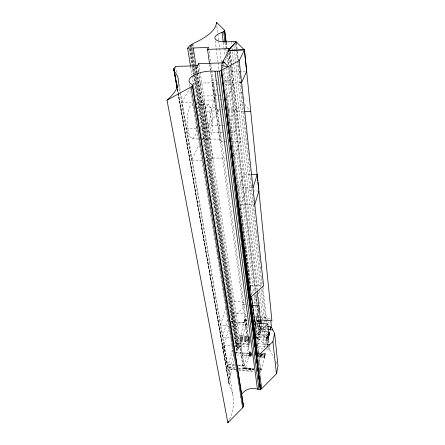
<?xml version="1.0" encoding="UTF-8"?>
<svg xmlns="http://www.w3.org/2000/svg" width="445" height="445" viewBox="0 0 445 445"><rect width="100%" height="100%" fill="white"/><g stroke="black" fill="none" stroke-linecap="round" stroke-linejoin="round"><path stroke-width="0.33" stroke-dasharray="2.23 1.67" d="M249.261 353.163L244.516 319.755L240.773 335.752L240.367 339.757L244.739 368.861L245.451 367.787L248.889 355.983L249.261 353.163L252.004 353.402M264.686 357.385L258.506 356.834L264.686 357.385L264.981 353.235L262.238 352.996M250.357 291.219L250.435 287.559L239.899 203.626M196.785 126.03L196.44 130.836L194.738 136.804L192.346 138.929L189.87 136.509C186.605 126.942 186.271 116.139 189.726 106.583L192.201 104.82L193.419 106.233M213.416 91.931L213.556 89.968L210.869 70.471M258.334 333.705L257.288 341.638L258.712 353.703M258.868 330.98L260.208 324.166M258.69 355.127L260.842 372.315L265.32 354.849L264.847 350.738M216.359 89.05L208.138 125.891L207.075 128.271L200.055 128.31M217.561 83.649L217.861 82.297M260.92 331.753L257.572 346.188L258.601 354.437M261.538 329.089L262.077 326.758L263.423 326.858M257.794 331.264L259.53 323.96M256.704 335.869L256.426 337.043L257.588 346.154L266.127 346.777M238.492 368.566L243.22 369.005L249.339 344.141L209.067 50.168M251.397 295.013L250.435 287.559L251.058 285.134L224.252 69.96M260.392 330.73L260.592 332.927L258.823 334.59A10.908 8.093 -5.4 0 0 257.227 335.686M237.93 368.004L243.343 368.51L240.089 346.7L246.274 322.892L230.805 321.724M229.581 419.34A55.736 44.239 -19.5 0 0 229.798 386.032C227.812 382.511 229.353 378.528 230.415 374.99L234.17 360.645M235.889 354.092L236.679 351.099L239.95 347.033A48.488 34.471 -11.7 0 0 249.651 335.797M232.429 349.87L226.855 370.296L228.769 381.059M235.221 367.748L227.773 367.047L224.035 345.331L229.108 327.626M229.537 378.3L223.93 346.249L223.14 348.991L226.855 370.296M231.289 323.765C230.265 320.356 232.596 317.174 235.144 315.143A50.619 33.926 -11.3 0 0 245.362 303.952M227.428 319.983L222.439 337.188L224.013 346.255L223.14 348.991L178.64 95.202M225.749 307.701L220.425 325.501L222.439 337.188L230.527 337.85M259.046 356.406L260.653 369.395L261.143 370.362L261.604 369.3L260.258 369.172M233.886 354.671L229.236 369.339L230.282 375.48M225.037 84.578L233.82 84.389L240.417 141.388L233.909 158.181L233.48 154.749M243.07 103.568L242.92 102.189L236.979 109.726L236.145 111.667L257.043 290.385M223.423 141.36L220.025 141.354L221.026 139.057L213.311 82.748L192.985 83.209L193.202 84.572M205.368 160.45L211.581 160.506L212.693 158.008L204.049 100.142L219.079 99.908M197.146 108.018L216.965 107.762L215.903 109.96L248.683 346.8L233.608 345.515M245.612 250.279L226.232 95.603L227.189 93.634M233.82 84.389L226.588 99.797L233.391 154.059M201.919 160.422L191.567 160.322L199.416 144.063M243.448 111.584L236.145 111.667L232.618 82.186L233.53 80.317L231.873 65.838M232.618 82.186L230.76 66.422L231.417 71.767L225.86 82.92L241.591 82.547M220.025 141.354L212.198 84.85L213.311 82.748M211.581 160.506L202.809 102.439L204.049 100.142M191.567 160.322L181.56 102.745L189.87 88.538M219.229 109.993L208.138 125.891L243.921 366.157L237.869 365.601M220.815 107.718L221.999 106.016M222.4 105.448L223.19 104.314M201.735 138.923L208.444 138.923L210.652 136.787L212.237 130.78L212.816 122.492L212.248 113.992L210.657 107.434L208.432 104.586L196.262 104.759M208.432 104.586L206.146 106.361C202.931 116.039 203.198 126.786 206.174 136.493L208.444 138.923M231.417 71.767L246.675 71.339M209.578 64.252L211.876 80.801L217.399 80.678M224.302 80.523L233.53 80.317L257.772 289.411M212.198 84.85L215.575 84.778M216.253 84.767L220.308 84.678M220.876 95.697L203.704 95.975L200.172 72.368M219.758 99.903L222.494 99.858M266.149 348.986L268.969 349.236L269.792 350.009L273.586 357.318M181.56 102.745L193.213 102.578M196.64 102.528L202.809 102.439M223.546 109.876L215.903 109.96L211.876 80.801M227.712 109.826L236.979 109.726M208.432 111.066L219.457 110.939M227.723 110.844L233.92 110.772M221.171 125.824L208.138 125.891L203.704 95.975M221.855 125.824L223.913 125.813M186.26 128.36L196.607 128.321M208.438 132.527A10.741 2.809 89.3 0 0 210.802 116.64A10.741 2.809 89.3 0 0 205.935 116.206A10.741 2.809 89.3 0 0 208.438 132.527L222.834 132.488M230.371 132.465L233.797 132.454A10.852 2.42 89.8 0 0 235.928 116.406A10.852 2.42 89.8 0 0 231.734 115.961A10.852 2.42 89.8 0 0 233.797 132.454M192.346 138.929L198.381 138.923M201.83 139.057L221.026 139.057M224.102 141.36L226.143 141.365M232.262 141.376L240.417 141.388M212.693 158.008L225.698 158.114M250.34 174.484L243.548 174.39L238.893 187.523L252.304 187.784M258.795 191.044L245.473 190.788L240.962 204.144L253.4 204.472M251.058 285.134L263.579 285.857M225.66 288.099L227.723 301.109L243.599 302.177L242.887 304.786L245.573 304.97M247.236 316.651L244.483 316.451L245.178 313.831L229.537 312.707L229.948 315.277M255.508 317.252L257.577 317.402M258.267 317.452L260.336 317.602M244.433 319.816L247.426 320.016M256.837 320.734L259.118 320.884M244.744 319.927L247.498 320.133M257.121 320.845L259.185 321.001M244.35 319.927L247.798 320.183M256.759 320.851L259.518 321.056M244.806 320.094L247.559 320.294M257.177 321.012L259.24 321.168M244.261 320.094L247.715 320.35M256.682 321.017L259.441 321.223M244.183 320.311L247.631 320.567M257.293 321.29L259.368 321.44M244.906 320.572L247.654 320.773M257.266 321.49L259.324 321.646M244.027 320.878L247.481 321.14M257.154 321.857L259.229 322.013M230.966 321.713L246.419 322.881L245.735 325.506L247.776 325.662M248.032 324.722L237.63 323.932L236.851 326.769L243.22 369.005M260.865 326.024A1.641 0.284 -86.2 0 1 260.82 328.755A1.641 0.284 -86.2 0 1 260.386 328.06A1.641 0.284 -86.2 0 1 260.865 326.024L263.612 326.235M256.632 326.341L262.077 326.758M228.641 326.135L220.425 325.501L180.359 94.307M231.378 326.346L236.851 326.769L198.57 72.68M263.535 329.244L267.523 329.545M260.52 329.205L262.583 329.361M263.273 329.417L267.412 329.739M261.604 331.308L267.428 331.764M259.313 334.373L269.041 335.146M257.677 334.751L266.666 335.463M258.439 336.376A1.674 0.295 -86 0 1 258.4 339.146A1.674 0.295 -86 0 1 257.944 338.489A1.674 0.295 -86 0 1 258.439 336.376L265.62 336.954M240.773 335.752L249.556 336.459M256.314 337.004L257.666 337.115M249.601 336.492L239.365 335.664L238.609 338.511L233.892 338.128M265.726 337.794L256.426 337.043L267.439 346.878M240.6 336.67L250.073 337.438M256.159 337.933L257.51 338.039M240.534 337.165L250.007 337.939M256.092 338.434L257.449 338.545M240.472 337.683L249.945 338.456M240.428 338.206L249.901 338.979M258.083 339.63L266.583 340.325M240.395 338.734L249.868 339.507M240.372 339.251L250.524 340.086M240.367 339.757L250.518 340.592M258.139 343.724L266.316 344.391M240.372 340.241L250.524 341.081M240.395 340.698L250.541 341.538M240.472 341.499L250.613 342.339M249.339 344.141L234.326 342.884L234.198 343.34L249.222 344.602L246.274 322.892M224.035 345.331L232.062 346.015M234.738 346.243L240.089 346.7M249.2 351.861L251.258 352.045M258.122 352.64L259.496 352.757M249.25 352.457L251.308 352.635M258.167 353.235L259.541 353.352M262.283 353.591L265.025 353.831M249.261 352.796L251.319 352.98M258.172 353.575L259.546 353.697M260.23 353.758L265.031 354.176M261.599 354.242L265.025 354.543M236.028 352.295L251.698 353.658M257.827 354.198L259.874 354.376M260.553 354.431L265.32 354.849M234.543 352.635L252.27 354.187M260.447 354.899L265.22 355.316M249.244 353.541L251.987 353.781M260.898 354.565L265.014 354.921M249.222 353.925L251.965 354.17M260.192 354.893L264.986 355.31M249.189 354.315L251.931 354.554M260.158 355.277L264.959 355.7M249.144 354.693L251.887 354.932M259.429 355.599L264.914 356.083M249.089 355.054L251.837 355.299M260.064 356.022L264.87 356.445M249.028 355.394L251.775 355.638M259.324 356.306L264.814 356.79M242.458 354.938L252.131 355.794M248.889 355.983L252.326 356.289M236.623 354.91L251.681 356.239M234.504 365.289L228.452 364.728L229.236 369.339L236.106 369.984M228.535 364.233L234.604 364.794M237.975 365.106L244.044 365.668M245.451 367.787L253.528 368.543M244.372 367.87L253.867 368.76M245.245 368.371L253.333 369.128M260.069 369.762L261.421 369.89M244.489 368.432L253.978 369.322M245.139 368.588L253.906 369.406M244.561 368.632L253.366 369.461M245.039 368.744L253.811 369.567M244.644 368.777L253.711 369.667M244.739 368.861L253.617 369.706M235.116 368.249L227.684 367.553L223.93 346.249M235.544 369.428L229.364 368.849L230.415 374.99M238.292 369.689L254.084 371.169M238.854 370.246L253.967 371.664M256.976 324.444L261.387 328.638M263.345 330.502L268.741 335.63M244.661 104.258L249.89 110.471M204.945 106.678L205.423 107.34M210.235 68.992L210.78 69.798L209.934 63.691M249.762 287.153L253.027 293.211M254.334 295.63L256.854 300.859L254.952 302.678A11.409 7.999 -5.8 0 0 253.8 303.384M267.935 320.845L266.31 317.836L265.454 317.074L262.506 316.851A11.409 7.999 -5.8 0 1 257.177 316.567M268.257 321.446L270.204 325.061M275.8 361.585L277.697 365.239M256.598 324.361L259.769 330.524M260.403 331.759L260.631 332.765M177.438 88.36L178.517 94.518M177.422 88.761L178.139 92.866M178.261 93.55L229.425 385.181M177.455 89.668L178.089 93.211M178.178 93.773L229.27 384.747M177.321 89.35L229.136 384.308M179.135 84.105L180.436 91.631M180.553 92.315L232.919 395.332M175.519 66.383L176.582 72.513M178.823 85.457L179.886 91.587M189.542 84.188L189.987 86.931M190.098 87.615L221.938 284.233M222.049 284.922L222.494 287.659M222.606 288.343L223.045 291.086M223.156 291.77L223.601 294.512M223.713 295.196L224.158 297.939M224.269 298.623L224.714 301.36M224.825 302.049L225.265 304.786M225.376 305.47L225.821 308.213M225.932 308.897L226.377 311.639M226.488 312.323L226.933 315.066M227.039 315.75L227.484 318.486M227.595 319.176L228.04 321.913M228.152 322.597L228.596 325.339M228.708 326.024L229.147 328.766M229.258 329.45L229.703 332.193M229.815 332.877L230.26 335.619M230.371 336.303L230.816 339.04M230.927 339.724L231.367 342.466M231.478 343.151L231.923 345.893M232.034 346.577L232.479 349.319M232.59 350.004L233.03 352.746M233.141 353.43L233.586 356.167M240.133 396.59L240.356 397.958M190.571 66.533L191.973 75.372M192.084 76.05L212.76 206.614M212.866 207.303L213.3 210.04M213.411 210.724L216.659 231.267M216.771 231.951L217.205 234.687M217.31 235.372L222.189 266.188M222.3 266.872L222.734 269.609M222.839 270.293L225.554 287.414M230.048 315.922L230.454 318.498M231.4 324.444L233.564 338.105M233.675 338.79L234.109 341.521M193.308 85.251L193.742 87.977M195.789 100.92L196.006 102.278M196.112 102.962L196.545 105.688M196.651 106.366L197.191 109.77M197.302 110.455L197.73 113.175M197.836 113.859L198.27 116.584M198.375 117.263L198.704 119.305M200.211 128.844L200.428 130.201M201.396 136.331L201.613 137.694M189.32 49.078L191.789 64.848M191.901 65.532L193.297 74.443M193.403 75.127L236.679 351.099M227.723 301.109L228.257 304.519M228.363 305.198L228.791 307.929M229.22 310.66L229.431 312.023M190.499 45.084L190.822 47.142M190.927 47.826L193.586 64.987M193.692 65.676L194.865 73.225M195.288 75.973L237.674 349.475M190.093 45.379L237.424 349.853M237.185 350.243L194.209 74.526M190.243 49.111L192.707 64.909M192.813 65.593L194.098 73.837M189.781 48.716L193.747 74.076M193.853 74.76L236.968 350.638M238.553 348.374L196.395 73.703M191.873 44.216L192.29 46.959M192.819 50.385L193.03 51.759M193.136 52.443L193.553 55.191M194.504 61.36L194.715 62.734M195.344 66.845L196.295 73.019M191.389 44.5L195.828 73.314M195.934 73.998L238.242 348.735M237.953 349.103L195.494 74.298M190.933 44.789L195.388 73.609M192.896 43.655L193.425 47.092M196.462 67.023L197.296 72.518M197.402 73.208L239.221 347.684M196.195 67.078L197.029 72.524M197.129 73.208L202.436 107.929M192.374 43.933L192.896 47.365M195.833 66.561L196.779 72.73M196.885 73.419L238.876 348.023M197.663 65.727L198.592 71.912M198.692 72.596L207.075 128.271M197.536 65.816L198.464 71.99M198.96 64.275L200.072 71.695M213.556 89.968L216.22 109.259M215.219 40.806L217.983 62.161M218.078 62.851L219.057 70.427M255.942 326.474L256.726 332.637M226.36 95.419L250.507 287.298M216.882 26.377L217.75 33.258M217.839 33.948L218.617 40.139M218.701 40.829L219.569 47.71M219.658 48.394L221.393 62.155M222.8 66.828L222.973 68.191M222.945 69.448L226.232 95.603M245.701 250.963L247.242 263.345M247.331 264.035L248.36 272.29M248.444 272.974L248.872 276.417M249.217 279.165L249.473 281.229M249.562 281.919L250.073 286.046M250.162 286.73L250.502 289.484M250.846 292.237L251.191 294.985M229.108 53.05L230.427 63.746M256.047 326.725L256.771 332.615M223.49 63.819L224.169 69.275M223.312 42.709L223.902 47.537M223.985 48.227L224.909 55.814M225.242 58.573L225.66 62.016M226.416 68.224L253.778 293.027M253.861 293.717L255.196 304.714M255.28 305.392L256.437 314.899M257.01 319.655L257.344 322.369M257.421 323.048L258.411 331.197M258.495 331.875L258.823 334.59M230.043 51.392L231.706 65.165M231.789 65.854L233.53 80.317M225.014 42.72L225.593 47.543M225.676 48.232L226.255 53.055M226.666 56.504L227.662 64.775M227.99 67.529L254.952 292.226M255.285 294.979L256.437 304.591M256.52 305.27L257.249 311.378M257.983 317.491L259.524 330.39M259.607 331.069L259.93 333.783M228.652 52.816L230.032 64.519M230.11 65.209L235.349 109.743M226.171 42.648L227.234 51.626M227.562 54.385L228.797 64.742M229.125 67.501L255.703 291.191M256.031 293.956L257.855 309.842M258.539 315.116L259.224 321.385M259.546 324.099L260.308 330.045M226.021 42.664L227.161 51.687M227.49 54.446L228.724 65.421M228.808 66.11L255.636 291.592M255.742 292.065L257.182 304.619M257.266 305.298L257.827 310.043M258.473 315.472L259.196 321.579M259.518 324.294L260.164 329.723M258.094 292.165L258.334 294.228M258.651 296.982L258.89 299.046M259.207 301.799L259.446 303.868M259.685 305.932L260.002 308.691M260.314 311.45L260.475 312.829M260.865 316.273L261.026 317.652L270.577 318.336L270.71 319.644M261.693 324.533L262.088 327.948M262.472 330.184L264.436 348.452M230.215 51.359L231.795 65.148M229.197 52.332L230.499 63.724M222.628 66.783L222.773 68.068M231.222 41.507L231.611 44.956M231.923 47.721L259.213 287.865M259.524 290.624L263.123 322.319M263.201 323.003L263.59 326.419M263.668 327.103L265.915 346.933M236.334 43.198L236.946 48.683M237.252 51.431L238.247 60.348M238.325 61.032L238.631 63.774M238.709 64.464L239.165 68.575M239.471 71.322L239.783 74.065M239.855 74.749L240.317 78.865M240.623 81.607L240.851 83.666M241.157 86.413L241.39 88.466L241.207 86.408M241.774 91.898L242.002 93.956M264.731 322.286L260.892 287.815M265.187 326.385L266.327 336.648M233.436 41.313L233.592 42.698M233.898 45.457L260.815 287.12M265.676 319.126L262.122 286.669M265.754 319.81L266.127 323.231M266.499 326.652L267.473 335.547M268.074 341.026L268.368 343.762M268.747 347.183L268.969 349.236M235.55 44.127L236.078 48.967M236.15 49.656L262.049 285.979M236.44 42.498L237.107 48.672M237.408 51.42L238.375 60.336M238.971 65.827L239.193 67.885M239.566 71.311L239.716 72.685M240.089 76.117L240.311 78.175M240.684 81.607L240.834 82.976M241.802 91.898L241.952 93.266M243.443 107.028L243.671 109.097M243.971 111.862L244.194 113.937M244.572 117.391L244.722 118.776M245.095 122.23L245.317 124.305M245.696 127.76L245.846 129.145M246.219 132.599L246.447 134.674M246.819 138.128L246.969 139.513M247.342 142.967L247.57 145.042M247.943 148.496L248.093 149.876M248.393 152.641L248.616 154.715M249.066 158.865L249.217 160.244M249.595 163.704L249.745 165.084M250.19 169.234L250.34 170.613M251.241 178.907L251.392 180.292M251.842 184.436L251.992 185.821M252.893 194.115L253.116 196.189M253.489 199.644L253.639 201.023M254.089 205.173L254.24 206.552M254.618 210.012L254.768 211.392M255.742 220.381L255.892 221.76M256.793 230.054L257.015 232.129M257.388 235.583L257.538 236.968M258.517 245.952L258.667 247.337M259.563 255.63L259.791 257.7M260.164 261.159L260.314 262.539M260.764 266.689L260.915 268.068M261.816 276.362L261.966 277.747M262.411 281.891L262.561 283.276M263.012 287.42L266.46 319.204M266.533 319.888L266.905 323.309M267.35 327.42L267.573 329.472M268.758 340.425L269.125 343.846M269.203 344.536L269.792 350.009M259.741 333.149A1.658 0.289 -86.1 0 1 259.385 334.418A1.658 0.289 -86.1 0 1 259.174 333.233M263.268 349.025A10.908 8.093 -5.4 0 1 258.094 347.462M256.626 316.428A11.409 7.999 -5.8 0 1 254.685 315.711M242.536 98.757L242.308 96.699L242.547 98.757"/><path stroke-width="0.67" d="M257.533 356.373L255.185 335.636L255.324 325.512L251.57 296.37M241.763 394.359A11.92 9.695 -7.7 0 1 257.444 389.114L260.442 389.403L221.221 70.449L222.177 62.929L228.969 50.324L244.489 49.829L239.21 60.565L221.221 70.449L219.396 71.089L215.002 71.217A17.856 7.137 -8.4 0 0 193.948 75.16A17.856 7.137 -8.4 0 0 191.372 84.088L192.34 84.917L192.563 85.785L243.554 406.396L242.72 407.776L227.851 422.75L166.992 100.181A83.443 32.596 -12 0 0 174.818 72.068L173.973 70.555L173.962 68.524L175.519 66.383L197.536 65.816L198.859 63.602L224.769 62.856L228.163 66.611L221.827 65.682M219.396 71.089L260.442 389.403L261.638 388.724L276.473 373.794L278.008 365.846L274.637 333.277L271.5 327.47L270.844 320.945M260.342 323.482L261.115 320.984L261.615 323.849M276.473 373.794L272.891 341.627L274.637 333.277M268.886 335.641L266.394 337.85L268.886 335.641L267.801 323.943L255.886 323.076L255.324 325.512M259.53 323.96L260.47 319.977L257.127 291.075M255.096 324.7L259.118 308.246M254.779 204.505L258.918 191.066L257.243 174.585L251.019 174.496M252.971 187.801L257.243 174.585M241.591 82.547L246.675 71.339L244.544 51.826M228.78 50.374L229.715 48.639L236.178 41.824L244.322 49.812L228.78 50.374L228.947 51.709M228.969 50.324L229.898 48.6L236.362 41.813L235.244 41.363L231.222 41.507A15.681 5.496 -7.5 0 1 215.591 39.477A15.681 5.496 -7.5 0 1 222.055 32.368L224.703 31.028L224.541 30.249L216.359 22.25A68.502 22.639 -9.7 0 1 194.009 43.12L189.709 45.679L187.668 48.166L190.466 65.849M192.563 85.785L191.155 86.931L166.992 100.181M209.484 63.579L207.515 49.373L208.694 47.426L187.668 48.166M197.536 65.816L198.859 63.602M267.801 323.943L255.185 335.636L250.229 297.521L263.579 285.857L239.21 60.565M257.638 356.267L272.891 341.627M222.177 62.929L223.957 61.966L222.722 61.916L223.067 62.45L222.511 62.328L222.294 62.745M229.898 48.6L207.515 49.373M270.493 326.758L270.165 329.951L270.493 326.758L267.74 326.547M244.778 111.573L250.758 111.506M252.293 305.426L259.012 305.887M260.47 319.977L271.923 320.817L258.918 191.066M259.808 320.94L261.182 321.04M270.154 327.364L271.5 327.47M255.502 323.048L255.886 323.076M268.19 329.595L272.846 329.951M266.994 344.447L269.72 344.669M254.874 335.435L255.185 335.636M223.151 61.087L224.769 62.856M243.309 405.223L243.554 406.396M173.962 68.524L174.201 69.893M173.939 68.919L174.179 70.288M174.379 71.484L177.299 88.077M173.878 69.253L177.127 87.732M173.856 69.587L177.099 88.071M191.155 86.931L242.72 407.776M192.34 84.917L243.51 406.602M193.28 48.015L196.089 66.4M207.871 48.766L208.06 50.124M215.002 71.217L257.444 389.114M217.282 71.283L259.012 389.447M216.359 22.25L216.537 23.624M221.716 70.143L250.591 297.154M250.229 297.521L229.331 134.234L260.442 389.403L225.954 107.607M221.221 70.449L261.638 388.724M251.62 298.423L251.876 300.486M252.131 302.55L252.304 303.929M252.56 305.993L252.821 308.057M252.988 309.431L253.161 310.805M253.422 312.868L253.589 314.242M253.85 316.306L254.023 317.685M254.279 319.749L254.534 321.813M254.79 323.877L254.963 325.251M222.055 32.368L223.229 42.019M223.69 31.69L224.931 42.03M228.168 48.683L228.491 51.436M224.775 30.911L226.088 41.958M224.541 30.249L226.016 42.047M244.489 49.829L257.755 180.759M257.894 182.127L258.656 189.676M266.533 337.861L267.439 346.878M228.758 421.053A55.736 44.239 -19.5 0 1 227.851 422.75M267.823 338.423C267.807 345.365 269.047 333.227 267.823 338.423M268.969 333.144C268.936 339.858 270.187 328.182 268.969 333.144"/></g></svg>
